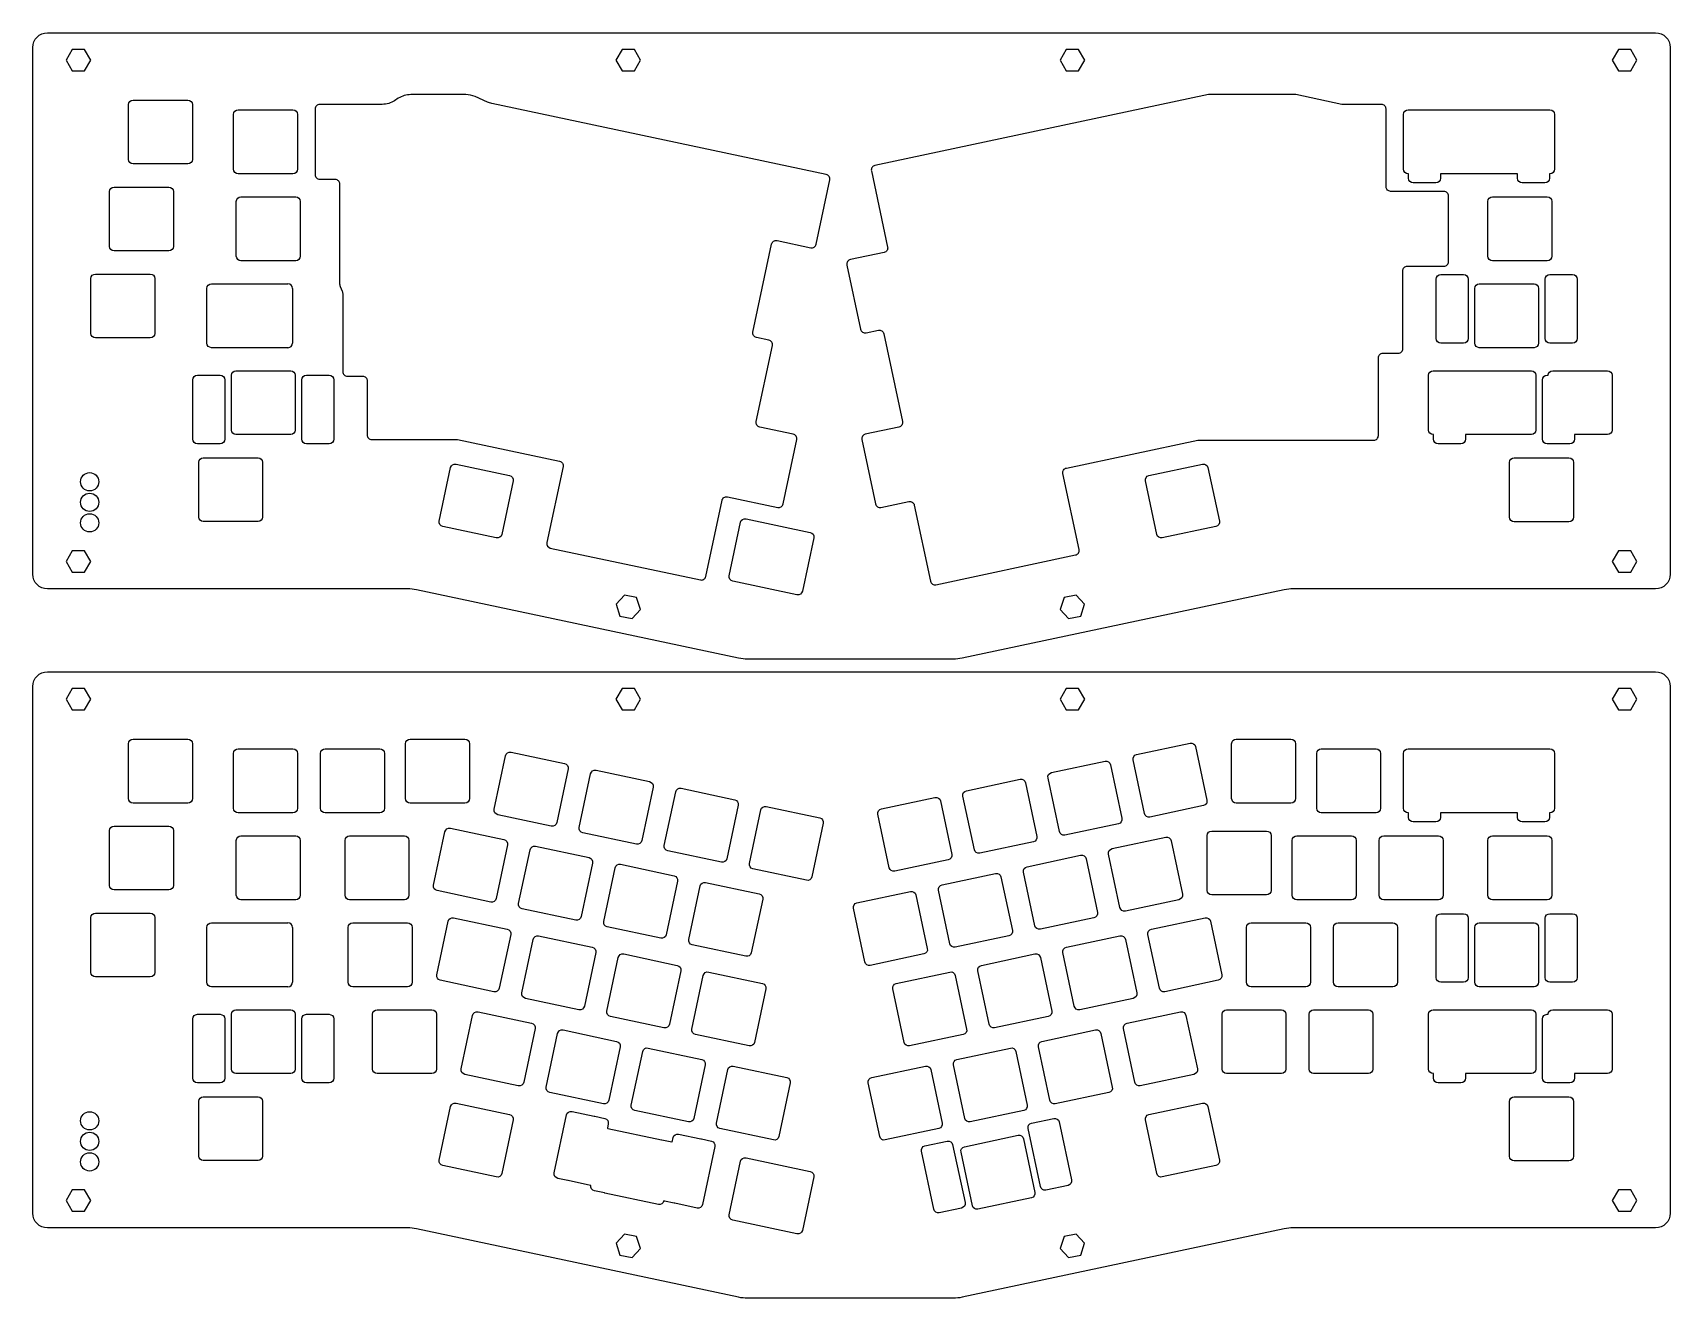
# Model space of a CAD drawing. Header units: millimetres. Extents: x -179 to 919, y -69 to 489.
# Drawn here: x 560.6 to 919.4, y -68.6 to 208.6 of the extents above; entities that cross this region are included whole.
import ezdxf

# ---------------------------------------------------------------- set-up
doc = ezdxf.new("R2010")
doc.units = ezdxf.units.MM
doc.layers.get('0').update_dxf_attribs({"linetype": 'CONTINUOUS'})

msp = doc.modelspace()

# ---------------------------------------------------------------- linework, layer by layer
for p, q in [((582.61, 193.87), (594.61, 193.87)), ((581.61, 180.87), (581.61, 192.87)), ((595.61, 192.87), (595.61, 180.87)), ((604.63, 178.73), (604.63, 190.73)), ((605.63, 191.73), (617.63, 191.73)), ((618.63, 190.73), (618.63, 178.73)), ((860.96, 178.73), (860.96, 190.73)), ((861.96, 191.73), (893.01, 191.73)), ((894.01, 190.73), (894.01, 178.73)), ((594.61, 179.87), (582.61, 179.87)), ((617.63, 177.73), (605.63, 177.73)), ((862.05, 177.73), (861.96, 177.73)), ((862.05, 176.73), (862.05, 177.73)), ((869.05, 177.73), (869.05, 176.73)), ((885.92, 177.73), (869.05, 177.73)), ((885.92, 176.73), (885.92, 177.73)), ((893.01, 177.73), (892.92, 177.73)), ((892.92, 177.73), (892.92, 176.73)), ((577.45, 161.82), (577.45, 173.82)), ((578.45, 174.82), (590.45, 174.82)), ((591.45, 173.82), (591.45, 161.82)), ((606.23, 172.68), (618.23, 172.68)), ((868.05, 175.73), (863.05, 175.73)), ((880.42, 172.68), (892.42, 172.68)), ((891.92, 175.73), (886.92, 175.73)), ((605.23, 159.68), (605.23, 171.68)), ((619.23, 171.68), (619.23, 159.68)), ((879.42, 159.68), (879.42, 171.68)), ((893.42, 171.68), (893.42, 159.68)), ((590.45, 160.82), (578.45, 160.82)), ((618.23, 158.68), (606.23, 158.68)), ((892.42, 158.68), (880.42, 158.68)), ((573.38, 142.77), (573.38, 154.77)), ((574.38, 155.77), (586.38, 155.77)), ((587.38, 154.77), (587.38, 142.77)), ((868.1, 141.63), (868.1, 154.63)), ((869.1, 155.63), (874.1, 155.63)), ((875.1, 154.63), (875.1, 141.63)), ((891.98, 141.63), (891.98, 154.63)), ((892.98, 155.63), (897.98, 155.63)), ((898.98, 154.63), (898.98, 141.63)), ((598.78, 140.63), (598.78, 152.63)), ((599.78, 153.63), (616.54, 153.63)), ((617.54, 152.63), (617.54, 140.63)), ((876.54, 140.63), (876.54, 152.63)), ((877.54, 153.63), (889.54, 153.63)), ((890.54, 152.63), (890.54, 140.63)), ((586.38, 141.77), (574.38, 141.77)), ((874.1, 140.63), (869.1, 140.63)), ((897.98, 140.63), (892.98, 140.63)), ((616.54, 139.63), (599.78, 139.63)), ((889.54, 139.63), (877.54, 139.63)), ((596.7, 133.58), (601.7, 133.58)), ((604.14, 121.58), (604.14, 133.58)), ((605.14, 134.58), (617.14, 134.58)), ((618.14, 133.58), (618.14, 121.58)), ((620.58, 133.58), (625.58, 133.58)), ((866.43, 121.58), (866.43, 133.58)), ((867.43, 134.58), (888.95, 134.58)), ((889.95, 133.58), (889.95, 121.58)), ((892.39, 133.58), (892.62, 133.58)), ((893.62, 134.58), (905.62, 134.58)), ((906.62, 133.58), (906.62, 121.58)), ((595.7, 119.58), (595.7, 132.58)), ((602.7, 132.58), (602.7, 119.58)), ((619.58, 119.58), (619.58, 132.58)), ((626.58, 132.58), (626.58, 119.58)), ((891.39, 119.58), (891.39, 132.58)), ((601.7, 118.58), (596.7, 118.58)), ((617.14, 120.58), (605.14, 120.58)), ((625.58, 118.58), (620.58, 118.58)), ((867.51, 120.58), (867.43, 120.58)), ((867.51, 119.58), (867.51, 120.58)), ((873.51, 118.58), (868.51, 118.58)), ((888.95, 120.58), (874.51, 120.58)), ((874.51, 120.58), (874.51, 119.58)), ((897.39, 118.58), (892.39, 118.58)), ((898.39, 120.58), (898.39, 119.58)), ((905.62, 120.58), (898.39, 120.58)), ((598, 115.53), (610, 115.53)), ((885.18, 115.49), (897.18, 115.49)), ((597, 102.53), (597, 114.53)), ((611, 114.53), (611, 102.53)), ((649.69, 101.62), (652.18, 113.36)), ((653.37, 114.13), (665.1, 111.63)), ((805.17, 111.63), (816.9, 114.13)), ((818.09, 113.36), (820.59, 101.62)), ((884.18, 102.49), (884.18, 114.49)), ((898.18, 114.49), (898.18, 102.49)), ((665.88, 110.45), (663.38, 98.71)), ((806.89, 98.71), (804.4, 110.45)), ((610, 101.53), (598, 101.53)), ((713.21, 89.66), (715.7, 101.39)), ((716.89, 102.16), (730.95, 99.17)), ((897.18, 101.49), (885.18, 101.49)), ((662.19, 97.94), (650.46, 100.44)), ((731.73, 97.99), (729.23, 86.25)), ((819.81, 100.44), (808.08, 97.94)), ((728.04, 85.48), (713.98, 88.47)), ((582.61, 53.87), (594.61, 53.87)), ((643.32, 53.87), (655.32, 53.87)), ((824.28, 53.87), (836.28, 53.87)), ((581.61, 40.87), (581.61, 52.87)), ((595.61, 52.87), (595.61, 40.87)), ((604.63, 38.73), (604.63, 50.73)), ((605.63, 51.73), (617.63, 51.73)), ((618.63, 50.73), (618.63, 38.73)), ((623.68, 38.73), (623.68, 50.73)), ((624.68, 51.73), (636.68, 51.73)), ((637.68, 50.73), (637.68, 38.73)), ((642.32, 40.87), (642.32, 52.87)), ((656.32, 52.87), (656.32, 40.87)), ((661.73, 38.5), (664.22, 50.24)), ((665.41, 51.01), (677.14, 48.51)), ((802.46, 50.49), (814.19, 52.99)), ((815.38, 52.22), (817.88, 40.48)), ((823.28, 40.87), (823.28, 52.87)), ((837.28, 52.87), (837.28, 40.87)), ((841.91, 38.73), (841.91, 50.73)), ((842.91, 51.73), (854.91, 51.73)), ((855.91, 50.73), (855.91, 38.73)), ((860.96, 38.73), (860.96, 50.73)), ((861.96, 51.73), (893.01, 51.73)), ((894.01, 50.73), (894.01, 38.73)), ((677.92, 47.33), (675.42, 35.59)), ((684.04, 47.05), (695.78, 44.55)), ((783.82, 46.53), (795.56, 49.03)), ((796.75, 48.26), (799.24, 36.52)), ((804.18, 37.57), (801.69, 49.31)), ((680.36, 34.54), (682.85, 46.28)), ((696.55, 43.37), (694.05, 31.63)), ((702.67, 43.09), (714.41, 40.59)), ((765.19, 42.57), (776.93, 45.07)), ((778.11, 44.3), (780.61, 32.56)), ((785.55, 33.61), (783.05, 45.35)), ((594.61, 39.87), (582.61, 39.87)), ((655.32, 39.87), (643.32, 39.87)), ((698.99, 30.58), (701.49, 42.32)), ((746.56, 38.61), (758.29, 41.11)), ((759.48, 40.34), (761.97, 28.6)), ((766.91, 29.65), (764.42, 41.39)), ((836.28, 39.87), (824.28, 39.87)), ((617.63, 37.73), (605.63, 37.73)), ((636.68, 37.73), (624.68, 37.73)), ((674.23, 34.82), (662.5, 37.32)), ((715.18, 39.41), (712.69, 27.67)), ((717.63, 26.62), (720.12, 38.36)), ((721.31, 39.13), (733.05, 36.63)), ((748.28, 25.69), (745.78, 37.43)), ((817.1, 39.3), (805.37, 36.8)), ((854.91, 37.73), (842.91, 37.73)), ((862.05, 37.73), (861.96, 37.73)), ((862.05, 36.73), (862.05, 37.73)), ((869.05, 37.73), (869.05, 36.73)), ((885.92, 37.73), (869.05, 37.73)), ((885.92, 36.73), (885.92, 37.73)), ((892.92, 37.73), (892.92, 36.73)), ((893.01, 37.73), (892.92, 37.73)), ((577.45, 21.82), (577.45, 33.82)), ((578.45, 34.82), (590.45, 34.82)), ((591.45, 33.82), (591.45, 21.82)), ((606.23, 32.68), (618.23, 32.68)), ((630.04, 32.68), (642.04, 32.68)), ((648.45, 21.85), (650.94, 33.59)), ((652.13, 34.36), (663.86, 31.86)), ((692.87, 30.86), (681.13, 33.35)), ((733.82, 35.45), (731.32, 23.71)), ((798.47, 35.33), (786.73, 32.84)), ((797.1, 29.88), (808.83, 32.38)), ((817.92, 20.74), (817.92, 32.74)), ((818.92, 33.74), (830.92, 33.74)), ((831.92, 32.74), (831.92, 20.74)), ((837.55, 32.68), (849.55, 32.68)), ((856.6, 32.68), (868.6, 32.68)), ((868.05, 35.73), (863.05, 35.73)), ((880.42, 32.68), (892.42, 32.68)), ((891.92, 35.73), (886.92, 35.73)), ((605.23, 19.68), (605.23, 31.68)), ((619.23, 31.68), (619.23, 19.68)), ((629.04, 19.68), (629.04, 31.68)), ((643.04, 31.68), (643.04, 19.68)), ((664.64, 30.68), (662.14, 18.94)), ((667.08, 17.89), (669.57, 29.63)), ((670.76, 30.4), (682.5, 27.9)), ((711.5, 26.9), (699.76, 29.39)), ((779.84, 31.37), (768.1, 28.88)), ((810.02, 31.61), (812.52, 19.87)), ((836.55, 19.68), (836.55, 31.68)), ((850.55, 31.68), (850.55, 19.68)), ((855.6, 19.68), (855.6, 31.68)), ((869.6, 31.68), (869.6, 19.68)), ((879.42, 19.68), (879.42, 31.68)), ((893.42, 31.68), (893.42, 19.68)), ((683.27, 26.72), (680.77, 14.98)), ((685.71, 13.93), (688.21, 25.67)), ((689.39, 26.44), (701.13, 23.94)), ((730.14, 22.94), (718.4, 25.43)), ((761.2, 27.41), (749.47, 24.92)), ((778.46, 25.92), (790.2, 28.42)), ((791.39, 27.65), (793.88, 15.91)), ((798.82, 16.96), (796.33, 28.7)), ((701.9, 22.76), (699.41, 11.02)), ((704.35, 9.97), (706.84, 21.71)), ((708.03, 22.48), (719.77, 19.98)), ((759.83, 21.96), (771.57, 24.46)), ((772.75, 23.69), (775.25, 11.95)), ((780.19, 13), (777.69, 24.74)), ((590.45, 20.82), (578.45, 20.82)), ((618.23, 18.68), (606.23, 18.68)), ((642.04, 18.68), (630.04, 18.68)), ((660.95, 18.17), (649.22, 20.67)), ((720.54, 18.8), (718.04, 7.06)), ((741.2, 18), (752.93, 20.5)), ((754.12, 19.73), (756.61, 7.99)), ((761.55, 9.04), (759.06, 20.78)), ((811.74, 18.69), (800.01, 16.19)), ((830.92, 19.74), (818.92, 19.74)), ((849.55, 18.68), (837.55, 18.68)), ((868.6, 18.68), (856.6, 18.68)), ((892.42, 18.68), (880.42, 18.68)), ((573.38, 2.77), (573.38, 14.77)), ((574.38, 15.77), (586.38, 15.77)), ((587.38, 14.77), (587.38, 2.77)), ((652.83, 14.73), (664.56, 12.23)), ((679.59, 14.21), (667.85, 16.7)), ((742.92, 5.08), (740.42, 16.82)), ((793.11, 14.72), (781.37, 12.23)), ((805.72, 12.23), (817.45, 14.73)), ((868.1, 1.63), (868.1, 14.63)), ((869.1, 15.63), (874.1, 15.63)), ((875.1, 14.63), (875.1, 1.63)), ((891.98, 1.63), (891.98, 14.63)), ((892.98, 15.63), (897.98, 15.63)), ((898.98, 14.63), (898.98, 1.63)), ((598.78, 0.63), (598.78, 12.63)), ((599.78, 13.63), (616.54, 13.63)), ((617.54, 12.63), (617.54, 0.63)), ((629.74, 0.63), (629.74, 12.63)), ((630.74, 13.63), (642.74, 13.63)), ((643.74, 12.63), (643.74, 0.63)), ((649.15, 2.22), (651.64, 13.96)), ((665.34, 11.05), (662.84, -0.69)), ((671.46, 10.77), (683.2, 8.27)), ((698.22, 10.25), (686.48, 12.74)), ((774.48, 10.76), (762.74, 8.27)), ((787.08, 8.27), (798.82, 10.77)), ((807.44, -0.69), (804.95, 11.05)), ((818.64, 13.96), (821.14, 2.22)), ((826.54, 0.63), (826.54, 12.63)), ((827.54, 13.63), (839.54, 13.63)), ((840.54, 12.63), (840.54, 0.63)), ((845.59, 0.63), (845.59, 12.63)), ((846.59, 13.63), (858.59, 13.63)), ((859.59, 12.63), (859.59, 0.63)), ((876.54, 0.63), (876.54, 12.63)), ((877.54, 13.63), (889.54, 13.63)), ((890.54, 12.63), (890.54, 0.63)), ((667.78, -1.74), (670.27, 10)), ((716.86, 6.29), (705.12, 8.78)), ((800.01, 10), (802.5, -1.74)), ((683.97, 7.09), (681.47, -4.65)), ((686.41, -5.7), (688.91, 6.04)), ((690.09, 6.81), (701.83, 4.31)), ((755.84, 6.8), (744.11, 4.31)), ((768.45, 4.31), (780.19, 6.81)), ((781.37, 6.04), (783.87, -5.7)), ((788.81, -4.65), (786.31, 7.09)), ((586.38, 1.77), (574.38, 1.77)), ((661.65, -1.46), (649.92, 1.04)), ((702.6, 3.13), (700.11, -8.61)), ((705.05, -9.66), (707.54, 2.08)), ((708.73, 2.85), (720.47, 0.35)), ((749.82, 0.35), (761.55, 2.85)), ((762.74, 2.08), (765.23, -9.66)), ((770.17, -8.61), (767.68, 3.13)), ((820.36, 1.04), (808.63, -1.46)), ((874.1, 0.63), (869.1, 0.63)), ((897.98, 0.63), (892.98, 0.63)), ((616.54, -0.37), (599.78, -0.37)), ((642.74, -0.37), (630.74, -0.37)), ((680.29, -5.42), (668.55, -2.93)), ((721.24, -0.83), (718.74, -12.57)), ((751.54, -12.57), (749.04, -0.83)), ((801.73, -2.93), (789.99, -5.42)), ((839.54, -0.37), (827.54, -0.37)), ((858.59, -0.37), (846.59, -0.37)), ((889.54, -0.37), (877.54, -0.37)), ((596.7, -6.42), (601.7, -6.42)), ((604.14, -18.42), (604.14, -6.42)), ((605.14, -5.42), (617.14, -5.42)), ((618.14, -6.42), (618.14, -18.42)), ((620.58, -6.42), (625.58, -6.42)), ((635.09, -18.42), (635.09, -6.42)), ((636.09, -5.42), (648.09, -5.42)), ((649.09, -6.42), (649.09, -18.42)), ((654.5, -18.39), (656.99, -6.65)), ((658.18, -5.88), (669.91, -8.38)), ((698.92, -9.38), (687.18, -6.89)), ((783.1, -6.89), (771.36, -9.38)), ((800.36, -8.38), (812.09, -5.88)), ((813.28, -6.65), (815.78, -18.39)), ((821.18, -18.42), (821.18, -6.42)), ((822.18, -5.42), (834.18, -5.42)), ((835.18, -6.42), (835.18, -18.42)), ((840.23, -18.42), (840.23, -6.42)), ((841.23, -5.42), (853.23, -5.42)), ((854.23, -6.42), (854.23, -18.42)), ((866.43, -18.42), (866.43, -6.42)), ((867.43, -5.42), (888.95, -5.42)), ((889.95, -6.42), (889.95, -18.42)), ((892.39, -6.42), (892.62, -6.42)), ((893.62, -5.42), (905.62, -5.42)), ((906.62, -6.42), (906.62, -18.42)), ((595.7, -20.42), (595.7, -7.42)), ((602.7, -7.42), (602.7, -20.42)), ((619.58, -20.42), (619.58, -7.42)), ((626.58, -7.42), (626.58, -20.42)), ((670.69, -9.56), (668.19, -21.3)), ((673.13, -22.35), (675.62, -10.61)), ((676.81, -9.84), (688.55, -12.34)), ((781.72, -12.34), (793.46, -9.84)), ((794.65, -10.61), (797.14, -22.35)), ((802.08, -21.3), (799.59, -9.56)), ((891.39, -20.42), (891.39, -7.42)), ((689.32, -13.52), (686.82, -25.26)), ((695.44, -13.8), (707.18, -16.3)), ((717.56, -13.34), (705.82, -10.85)), ((764.46, -10.85), (752.73, -13.34)), ((763.09, -16.3), (774.83, -13.8)), ((783.45, -25.26), (780.95, -13.52)), ((691.76, -26.31), (694.26, -14.57)), ((707.95, -17.48), (705.46, -29.22)), ((714.08, -17.76), (725.82, -20.26)), ((744.46, -20.26), (756.19, -17.76)), ((764.81, -29.22), (762.32, -17.48)), ((776.01, -14.57), (778.51, -26.31)), ((601.7, -21.42), (596.7, -21.42)), ((617.14, -19.42), (605.14, -19.42)), ((625.58, -21.42), (620.58, -21.42)), ((648.09, -19.42), (636.09, -19.42)), ((667, -22.07), (655.27, -19.57)), ((710.4, -30.27), (712.89, -18.53)), ((726.59, -21.44), (724.09, -33.18)), ((746.18, -33.18), (743.68, -21.44)), ((757.38, -18.53), (759.87, -30.27)), ((815, -19.57), (803.27, -22.07)), ((834.18, -19.42), (822.18, -19.42)), ((853.23, -19.42), (841.23, -19.42)), ((867.51, -19.42), (867.43, -19.42)), ((867.51, -20.42), (867.51, -19.42)), ((873.51, -21.42), (868.51, -21.42)), ((888.95, -19.42), (874.51, -19.42)), ((874.51, -19.42), (874.51, -20.42)), ((897.39, -21.42), (892.39, -21.42)), ((898.39, -19.42), (898.39, -20.42)), ((905.62, -19.42), (898.39, -19.42)), ((598, -24.47), (610, -24.47)), ((685.64, -26.03), (673.9, -23.54)), ((796.37, -23.54), (784.63, -26.03)), ((885.18, -24.51), (897.18, -24.51)), ((597, -37.47), (597, -25.47)), ((611, -25.47), (611, -37.47)), ((649.69, -38.38), (652.18, -26.64)), ((653.37, -25.87), (665.1, -28.37)), ((674.88, -41.17), (677.59, -28.46)), ((678.77, -27.69), (683.66, -28.73)), ((704.27, -29.99), (692.53, -27.5)), ((777.74, -27.5), (766, -29.99)), ((805.17, -28.37), (816.9, -25.87)), ((818.09, -26.64), (820.59, -38.38)), ((884.18, -37.51), (884.18, -25.51)), ((898.18, -25.51), (898.18, -37.51)), ((665.88, -29.55), (663.38, -41.29)), ((683.78, -28.76), (685.95, -29.22)), ((686.72, -30.41), (686.51, -31.38)), ((686.61, -31.4), (698.34, -33.89)), ((722.91, -33.95), (711.17, -31.46)), ((759.1, -31.46), (747.37, -33.95)), ((781.37, -44.16), (778.67, -31.45)), ((779.44, -30.26), (784.33, -29.22)), ((785.52, -29.99), (788.22, -42.71)), ((806.89, -41.29), (804.4, -29.55)), ((698.44, -33.92), (700.63, -34.39)), ((700.73, -34.41), (700.94, -33.42)), ((702.13, -32.65), (707.02, -33.69)), ((707.13, -33.72), (709.3, -34.18)), ((710.07, -35.37), (707.37, -48.09)), ((756.09, -35.22), (760.98, -34.18)), ((762.16, -34.95), (764.87, -47.67)), ((764.76, -35.43), (776.49, -32.93)), ((777.68, -33.7), (780.18, -45.44)), ((610, -38.47), (598, -38.47)), ((713.21, -50.34), (715.7, -38.61)), ((716.89, -37.84), (730.95, -40.83)), ((758.02, -49.13), (755.32, -36.41)), ((766.48, -48.35), (763.99, -36.61)), ((897.18, -38.51), (885.18, -38.51)), ((662.19, -42.06), (650.46, -39.56)), ((677.83, -42.82), (675.65, -42.36)), ((682.83, -43.89), (677.94, -42.85)), ((731.73, -42.01), (729.23, -53.75)), ((819.81, -39.56), (808.08, -42.06)), ((685.89, -45.56), (683.69, -45.09)), ((697.72, -48.08), (685.99, -45.58)), ((779.4, -46.62), (767.67, -49.12)), ((787.45, -43.89), (782.56, -44.93)), ((698.91, -47.3), (698.91, -47.31)), ((701.18, -47.78), (699.01, -47.32)), ((706.19, -48.86), (701.29, -47.82)), ((764.1, -48.86), (759.21, -49.9)), ((728.04, -54.52), (713.98, -51.53))]:
    msp.add_line(p, q)
for points in [[(563.83, 208.62), (916.17, 208.62, -0.414214), (919.37, 205.42), (919.37, 89.98, -0.414214), (916.17, 86.78), (836.78, 86.78, 0.052408), (834.78, 86.57), (764.26, 71.59, -0.052408), (762.26, 71.38), (717.24, 71.38, -0.052408), (715.24, 71.59), (644.72, 86.57, 0.052408), (642.72, 86.78), (563.83, 86.78, -0.414214), (560.63, 89.98), (560.63, 205.42, -0.414214)], [(719.18, 141.85, -0.414214), (718.41, 143.04), (722.51, 162.31, -0.414214), (723.7, 163.08), (731.06, 161.51, 0.414214), (732.25, 162.28), (735.24, 176.37, 0.414214), (734.47, 177.56), (661.23, 193.12, -0.052296), (660.24, 193.45), (657.55, 194.64, 0.104992), (655.51, 195.07), (643.45, 195.07, 0.144964), (640.72, 194.27), (639.91, 193.74, -0.144964), (637.19, 192.93), (623.48, 192.93, 0.414214), (622.48, 191.93), (622.48, 177.53, 0.414214), (623.48, 176.53), (626.84, 176.53, -0.414214), (627.84, 175.53), (627.84, 153.79, 0.096289), (627.99, 153.04), (628.39, 152.03, -0.096289), (628.54, 151.28), (628.54, 134.38, 0.414214), (629.54, 133.38), (632.89, 133.38, -0.414214), (633.89, 132.38), (633.89, 120.52, 0.414214), (634.89, 119.52), (653.71, 119.52), (676.03, 114.78, -0.414214), (676.8, 113.59), (673.25, 96.92, 0.414173), (674.02, 95.74), (706.9, 88.74, 0.414254), (708.09, 89.51), (711.63, 106.19, -0.414214), (712.82, 106.96), (723.83, 104.62, 0.414214), (725.01, 105.39), (728.01, 119.48, 0.414214), (727.24, 120.67), (719.89, 122.23, -0.414214), (719.12, 123.42), (722.66, 140.09, 0.414214), (721.89, 141.28)], [(744.36, 178.35), (747.91, 161.68, -0.414214), (747.14, 160.49), (739.77, 158.93, 0.414214), (739, 157.74), (742, 143.65, 0.414214), (743.18, 142.88), (745.88, 143.46, -0.414214), (747.07, 142.69), (751.17, 123.42, -0.414214), (750.4, 122.23), (743.03, 120.67, 0.414214), (742.26, 119.48), (745.26, 105.39, 0.414214), (746.44, 104.62), (752.57, 105.93, -0.414214), (753.76, 105.16), (757.3, 88.47, 0.414214), (758.49, 87.7), (789.08, 94.21, 0.414214), (789.85, 95.39), (786.31, 112.08, -0.414214), (787.08, 113.26), (815.88, 119.38), (854.43, 119.38, 0.414214), (855.43, 120.38), (855.43, 137.43, -0.414214), (856.43, 138.43), (859.79, 138.43, 0.414214), (860.79, 139.43), (860.79, 156.48, -0.414214), (861.79, 157.48), (869.8, 157.48, 0.414214), (870.8, 158.48), (870.8, 172.88, 0.414214), (869.8, 173.88), (858.11, 173.88, -0.414214), (857.11, 174.88), (857.11, 191.93, 0.414214), (856.11, 192.93), (847.39, 192.93), (837.36, 195.07), (818.23, 195.07), (745.13, 179.54, 0.414214)], [(563.83, 68.62), (916.17, 68.62, -0.414214), (919.37, 65.42), (919.37, -50.02, -0.414214), (916.17, -53.22), (836.78, -53.22, 0.052408), (834.78, -53.43), (764.26, -68.41, -0.052408), (762.26, -68.62), (717.24, -68.62, -0.052408), (715.24, -68.41), (644.72, -53.43, 0.052408), (642.72, -53.22), (563.83, -53.22, -0.414214), (560.63, -50.02), (560.63, 65.42, -0.414214)]]:
    msp.add_lwpolyline(points, format="xyb", close=True)
for points in [[(569.27, 204.97), (567.92, 202.62), (569.27, 200.27), (571.99, 200.27), (573.34, 202.62), (571.99, 204.97)], [(688.39, 202.62), (689.74, 200.27), (692.46, 200.27), (693.81, 202.62), (692.46, 204.97), (689.74, 204.97)], [(787.05, 204.97), (785.69, 202.62), (787.05, 200.27), (789.76, 200.27), (791.12, 202.62), (789.76, 204.97)], [(910.73, 200.27), (912.08, 202.62), (910.73, 204.97), (908.01, 204.97), (906.66, 202.62), (908.01, 200.27)], [(571.99, 95.13), (569.27, 95.13), (567.92, 92.78), (569.27, 90.43), (571.99, 90.43), (573.34, 92.78)], [(906.66, 92.78), (908.01, 90.43), (910.73, 90.43), (912.08, 92.78), (910.73, 95.13), (908.01, 95.13)], [(688.44, 83.41), (689.28, 80.83), (691.94, 80.27), (693.75, 82.29), (692.91, 84.87), (690.26, 85.43)], [(791.06, 83.41), (789.24, 85.43), (786.59, 84.87), (785.75, 82.29), (787.56, 80.27), (790.22, 80.83)], [(567.92, 62.62), (569.27, 60.27), (571.99, 60.27), (573.34, 62.62), (571.99, 64.97), (569.27, 64.97)], [(693.81, 62.62), (692.46, 64.97), (689.74, 64.97), (688.39, 62.62), (689.74, 60.27), (692.46, 60.27)], [(789.76, 64.97), (787.05, 64.97), (785.69, 62.62), (787.05, 60.27), (789.76, 60.27), (791.12, 62.62)], [(906.66, 62.62), (908.01, 60.27), (910.73, 60.27), (912.08, 62.62), (910.73, 64.97), (908.01, 64.97)], [(569.27, -44.87), (567.92, -47.22), (569.27, -49.57), (571.99, -49.57), (573.34, -47.22), (571.99, -44.87)], [(910.73, -49.57), (912.08, -47.22), (910.73, -44.87), (908.01, -44.87), (906.66, -47.22), (908.01, -49.57)], [(692.91, -55.13), (690.26, -54.57), (688.44, -56.59), (689.28, -59.17), (691.94, -59.73), (693.75, -57.71)], [(790.22, -59.17), (791.06, -56.59), (789.24, -54.57), (786.59, -55.13), (785.75, -57.71), (787.56, -59.73)]]:
    msp.add_lwpolyline(points, close=True)
for centre in [(573.1, 110.25), (573.1, 105.75), (573.1, 101.25), (573.1, -29.75), (573.1, -34.25), (573.1, -38.75)]:
    msp.add_circle(centre, 2)
for centre, start, end in [((616.54, 152.63), 0, 90), ((616.54, 140.63), -90, 0), ((616.54, 12.63), 0, 90), ((616.54, 0.63), -90, 0)]:
    msp.add_arc(centre, 1, start, end)
for points in [[(581.61, 192.87), (581.61, 193.43), (582.06, 193.87), (582.61, 193.87)], [(594.61, 193.87), (595.16, 193.87), (595.61, 193.43), (595.61, 192.87)], [(604.63, 190.73), (604.63, 191.29), (605.08, 191.73), (605.63, 191.73)], [(617.63, 191.73), (618.18, 191.73), (618.63, 191.29), (618.63, 190.73)], [(860.96, 190.73), (860.96, 191.29), (861.41, 191.73), (861.96, 191.73)], [(893.01, 191.73), (893.56, 191.73), (894.01, 191.29), (894.01, 190.73)], [(582.61, 179.87), (582.06, 179.87), (581.61, 180.32), (581.61, 180.87)], [(595.61, 180.87), (595.61, 180.32), (595.16, 179.87), (594.61, 179.87)], [(605.63, 177.73), (605.08, 177.73), (604.63, 178.18), (604.63, 178.73)], [(618.63, 178.73), (618.63, 178.18), (618.18, 177.73), (617.63, 177.73)], [(861.96, 177.73), (861.41, 177.73), (860.96, 178.18), (860.96, 178.73)], [(863.05, 175.73), (862.5, 175.73), (862.05, 176.18), (862.05, 176.73)], [(869.05, 176.73), (869.05, 176.18), (868.6, 175.73), (868.05, 175.73)], [(886.92, 175.73), (886.37, 175.73), (885.92, 176.18), (885.92, 176.73)], [(892.92, 176.73), (892.92, 176.18), (892.48, 175.73), (891.92, 175.73)], [(894.01, 178.73), (894.01, 178.18), (893.56, 177.73), (893.01, 177.73)], [(577.45, 173.82), (577.45, 174.38), (577.9, 174.82), (578.45, 174.82)], [(590.45, 174.82), (591, 174.82), (591.45, 174.38), (591.45, 173.82)], [(605.23, 171.68), (605.23, 172.24), (605.68, 172.68), (606.23, 172.68)], [(618.23, 172.68), (618.78, 172.68), (619.23, 172.24), (619.23, 171.68)], [(879.42, 171.68), (879.42, 172.24), (879.87, 172.68), (880.42, 172.68)], [(892.42, 172.68), (892.97, 172.68), (893.42, 172.24), (893.42, 171.68)], [(578.45, 160.82), (577.9, 160.82), (577.45, 161.27), (577.45, 161.82)], [(591.45, 161.82), (591.45, 161.27), (591, 160.82), (590.45, 160.82)], [(606.23, 158.68), (605.68, 158.68), (605.23, 159.13), (605.23, 159.68)], [(619.23, 159.68), (619.23, 159.13), (618.78, 158.68), (618.23, 158.68)], [(880.42, 158.68), (879.87, 158.68), (879.42, 159.13), (879.42, 159.68)], [(893.42, 159.68), (893.42, 159.13), (892.97, 158.68), (892.42, 158.68)], [(573.38, 154.77), (573.38, 155.33), (573.83, 155.77), (574.38, 155.77)], [(586.38, 155.77), (586.93, 155.77), (587.38, 155.33), (587.38, 154.77)], [(868.1, 154.63), (868.1, 155.19), (868.55, 155.63), (869.1, 155.63)], [(874.1, 155.63), (874.65, 155.63), (875.1, 155.19), (875.1, 154.63)], [(891.98, 154.63), (891.98, 155.19), (892.43, 155.63), (892.98, 155.63)], [(897.98, 155.63), (898.53, 155.63), (898.98, 155.19), (898.98, 154.63)], [(598.78, 152.63), (598.78, 153.19), (599.23, 153.63), (599.78, 153.63)], [(876.54, 152.63), (876.54, 153.19), (876.99, 153.63), (877.54, 153.63)], [(889.54, 153.63), (890.09, 153.63), (890.54, 153.19), (890.54, 152.63)], [(574.38, 141.77), (573.83, 141.77), (573.38, 142.22), (573.38, 142.77)], [(587.38, 142.77), (587.38, 142.22), (586.93, 141.77), (586.38, 141.77)], [(599.78, 139.63), (599.23, 139.63), (598.78, 140.08), (598.78, 140.63)], [(869.1, 140.63), (868.55, 140.63), (868.1, 141.08), (868.1, 141.63)], [(875.1, 141.63), (875.1, 141.08), (874.65, 140.63), (874.1, 140.63)], [(877.54, 139.63), (876.99, 139.63), (876.54, 140.08), (876.54, 140.63)], [(890.54, 140.63), (890.54, 140.08), (890.09, 139.63), (889.54, 139.63)], [(892.98, 140.63), (892.43, 140.63), (891.98, 141.08), (891.98, 141.63)], [(898.98, 141.63), (898.98, 141.08), (898.53, 140.63), (897.98, 140.63)], [(595.7, 132.58), (595.7, 133.14), (596.15, 133.58), (596.7, 133.58)], [(601.7, 133.58), (602.25, 133.58), (602.7, 133.14), (602.7, 132.58)], [(604.14, 133.58), (604.14, 134.14), (604.59, 134.58), (605.14, 134.58)], [(617.14, 134.58), (617.69, 134.58), (618.14, 134.14), (618.14, 133.58)], [(619.58, 132.58), (619.58, 133.14), (620.03, 133.58), (620.58, 133.58)], [(625.58, 133.58), (626.13, 133.58), (626.58, 133.14), (626.58, 132.58)], [(866.43, 133.58), (866.43, 134.14), (866.87, 134.58), (867.43, 134.58)], [(888.95, 134.58), (889.5, 134.58), (889.95, 134.14), (889.95, 133.58)], [(891.39, 132.58), (891.39, 133.14), (891.84, 133.58), (892.39, 133.58)], [(892.62, 133.58), (892.62, 134.14), (893.07, 134.58), (893.62, 134.58)], [(905.62, 134.58), (906.17, 134.58), (906.62, 134.14), (906.62, 133.58)], [(596.7, 118.58), (596.15, 118.58), (595.7, 119.03), (595.7, 119.58)], [(602.7, 119.58), (602.7, 119.03), (602.25, 118.58), (601.7, 118.58)], [(605.14, 120.58), (604.59, 120.58), (604.14, 121.03), (604.14, 121.58)], [(618.14, 121.58), (618.14, 121.03), (617.69, 120.58), (617.14, 120.58)], [(620.58, 118.58), (620.03, 118.58), (619.58, 119.03), (619.58, 119.58)], [(626.58, 119.58), (626.58, 119.03), (626.13, 118.58), (625.58, 118.58)], [(867.43, 120.58), (866.87, 120.58), (866.43, 121.03), (866.43, 121.58)], [(868.51, 118.58), (867.96, 118.58), (867.51, 119.03), (867.51, 119.58)], [(874.51, 119.58), (874.51, 119.03), (874.06, 118.58), (873.51, 118.58)], [(889.95, 121.58), (889.95, 121.03), (889.5, 120.58), (888.95, 120.58)], [(892.39, 118.58), (891.84, 118.58), (891.39, 119.03), (891.39, 119.58)], [(898.39, 119.58), (898.39, 119.03), (897.94, 118.58), (897.39, 118.58)], [(906.62, 121.58), (906.62, 121.03), (906.17, 120.58), (905.62, 120.58)], [(597, 114.53), (597, 115.09), (597.45, 115.53), (598, 115.53)], [(610, 115.53), (610.55, 115.53), (611, 115.09), (611, 114.53)], [(884.18, 114.49), (884.18, 115.04), (884.62, 115.49), (885.18, 115.49)], [(897.18, 115.49), (897.73, 115.49), (898.18, 115.04), (898.18, 114.49)], [(652.18, 113.36), (652.3, 113.9), (652.83, 114.24), (653.37, 114.13)], [(665.1, 111.63), (665.65, 111.52), (665.99, 110.99), (665.88, 110.45)], [(804.4, 110.45), (804.28, 110.99), (804.63, 111.52), (805.17, 111.63)], [(816.9, 114.13), (817.44, 114.24), (817.98, 113.9), (818.09, 113.36)], [(598, 101.53), (597.45, 101.53), (597, 101.98), (597, 102.53)], [(611, 102.53), (611, 101.98), (610.55, 101.53), (610, 101.53)], [(650.46, 100.44), (649.92, 100.55), (649.57, 101.08), (649.69, 101.62)], [(715.7, 101.39), (715.82, 101.93), (716.35, 102.28), (716.89, 102.16)], [(820.59, 101.62), (820.7, 101.08), (820.36, 100.55), (819.81, 100.44)], [(885.18, 101.49), (884.62, 101.49), (884.18, 101.93), (884.18, 102.49)], [(898.18, 102.49), (898.18, 101.93), (897.73, 101.49), (897.18, 101.49)], [(663.38, 98.71), (663.27, 98.17), (662.73, 97.83), (662.19, 97.94)], [(730.95, 99.17), (731.5, 99.06), (731.84, 98.53), (731.73, 97.99)], [(808.08, 97.94), (807.54, 97.83), (807.01, 98.17), (806.89, 98.71)], [(713.98, 88.47), (713.44, 88.58), (713.09, 89.12), (713.21, 89.66)], [(729.23, 86.25), (729.12, 85.71), (728.58, 85.37), (728.04, 85.48)], [(581.61, 52.87), (581.61, 53.43), (582.06, 53.87), (582.61, 53.87)], [(594.61, 53.87), (595.16, 53.87), (595.61, 53.43), (595.61, 52.87)], [(642.32, 52.87), (642.32, 53.43), (642.77, 53.87), (643.32, 53.87)], [(655.32, 53.87), (655.87, 53.87), (656.32, 53.43), (656.32, 52.87)], [(823.28, 52.87), (823.28, 53.43), (823.73, 53.87), (824.28, 53.87)], [(836.28, 53.87), (836.83, 53.87), (837.28, 53.43), (837.28, 52.87)], [(604.63, 50.73), (604.63, 51.29), (605.08, 51.73), (605.63, 51.73)], [(617.63, 51.73), (618.18, 51.73), (618.63, 51.29), (618.63, 50.73)], [(623.68, 50.73), (623.68, 51.29), (624.13, 51.73), (624.68, 51.73)], [(636.68, 51.73), (637.23, 51.73), (637.68, 51.29), (637.68, 50.73)], [(664.22, 50.24), (664.34, 50.78), (664.87, 51.12), (665.41, 51.01)], [(801.69, 49.31), (801.57, 49.85), (801.92, 50.38), (802.46, 50.49)], [(814.19, 52.99), (814.73, 53.1), (815.27, 52.76), (815.38, 52.22)], [(841.91, 50.73), (841.91, 51.29), (842.36, 51.73), (842.91, 51.73)], [(854.91, 51.73), (855.46, 51.73), (855.91, 51.29), (855.91, 50.73)], [(860.96, 50.73), (860.96, 51.29), (861.41, 51.73), (861.96, 51.73)], [(893.01, 51.73), (893.56, 51.73), (894.01, 51.29), (894.01, 50.73)], [(677.14, 48.51), (677.69, 48.4), (678.03, 47.87), (677.92, 47.33)], [(682.85, 46.28), (682.97, 46.82), (683.5, 47.16), (684.04, 47.05)], [(795.56, 49.03), (796.1, 49.14), (796.63, 48.8), (796.75, 48.26)], [(695.78, 44.55), (696.32, 44.44), (696.66, 43.91), (696.55, 43.37)], [(701.49, 42.32), (701.6, 42.86), (702.13, 43.2), (702.67, 43.09)], [(776.93, 45.07), (777.47, 45.18), (778, 44.84), (778.11, 44.3)], [(783.05, 45.35), (782.94, 45.89), (783.28, 46.42), (783.82, 46.53)], [(582.61, 39.87), (582.06, 39.87), (581.61, 40.32), (581.61, 40.87)], [(595.61, 40.87), (595.61, 40.32), (595.16, 39.87), (594.61, 39.87)], [(643.32, 39.87), (642.77, 39.87), (642.32, 40.32), (642.32, 40.87)], [(656.32, 40.87), (656.32, 40.32), (655.87, 39.87), (655.32, 39.87)], [(714.41, 40.59), (714.95, 40.48), (715.3, 39.95), (715.18, 39.41)], [(758.29, 41.11), (758.83, 41.22), (759.36, 40.88), (759.48, 40.34)], [(764.42, 41.39), (764.3, 41.93), (764.65, 42.46), (765.19, 42.57)], [(817.88, 40.48), (817.99, 39.94), (817.65, 39.41), (817.1, 39.3)], [(824.28, 39.87), (823.73, 39.87), (823.28, 40.32), (823.28, 40.87)], [(837.28, 40.87), (837.28, 40.32), (836.83, 39.87), (836.28, 39.87)], [(605.63, 37.73), (605.08, 37.73), (604.63, 38.18), (604.63, 38.73)], [(618.63, 38.73), (618.63, 38.18), (618.18, 37.73), (617.63, 37.73)], [(624.68, 37.73), (624.13, 37.73), (623.68, 38.18), (623.68, 38.73)], [(637.68, 38.73), (637.68, 38.18), (637.23, 37.73), (636.68, 37.73)], [(662.5, 37.32), (661.96, 37.43), (661.61, 37.96), (661.73, 38.5)], [(720.12, 38.36), (720.24, 38.9), (720.77, 39.24), (721.31, 39.13)], [(733.05, 36.63), (733.59, 36.52), (733.93, 35.99), (733.82, 35.45)], [(745.78, 37.43), (745.67, 37.97), (746.02, 38.5), (746.56, 38.61)], [(799.24, 36.52), (799.36, 35.98), (799.01, 35.45), (798.47, 35.33)], [(805.37, 36.8), (804.83, 36.69), (804.3, 37.03), (804.18, 37.57)], [(842.91, 37.73), (842.36, 37.73), (841.91, 38.18), (841.91, 38.73)], [(855.91, 38.73), (855.91, 38.18), (855.46, 37.73), (854.91, 37.73)], [(861.96, 37.73), (861.41, 37.73), (860.96, 38.18), (860.96, 38.73)], [(863.05, 35.73), (862.5, 35.73), (862.05, 36.18), (862.05, 36.73)], [(869.05, 36.73), (869.05, 36.18), (868.6, 35.73), (868.05, 35.73)], [(886.92, 35.73), (886.37, 35.73), (885.92, 36.18), (885.92, 36.73)], [(892.92, 36.73), (892.92, 36.18), (892.48, 35.73), (891.92, 35.73)], [(894.01, 38.73), (894.01, 38.18), (893.56, 37.73), (893.01, 37.73)], [(577.45, 33.82), (577.45, 34.38), (577.9, 34.82), (578.45, 34.82)], [(590.45, 34.82), (591, 34.82), (591.45, 34.38), (591.45, 33.82)], [(605.23, 31.68), (605.23, 32.24), (605.68, 32.68), (606.23, 32.68)], [(618.23, 32.68), (618.78, 32.68), (619.23, 32.24), (619.23, 31.68)], [(629.04, 31.68), (629.04, 32.24), (629.49, 32.68), (630.04, 32.68)], [(642.04, 32.68), (642.59, 32.68), (643.04, 32.24), (643.04, 31.68)], [(650.94, 33.59), (651.06, 34.13), (651.59, 34.47), (652.13, 34.36)], [(675.42, 35.59), (675.31, 35.05), (674.77, 34.71), (674.23, 34.82)], [(681.13, 33.35), (680.59, 33.47), (680.25, 34), (680.36, 34.54)], [(780.61, 32.56), (780.72, 32.02), (780.38, 31.49), (779.84, 31.37)], [(786.73, 32.84), (786.19, 32.72), (785.66, 33.07), (785.55, 33.61)], [(808.83, 32.38), (809.37, 32.49), (809.91, 32.15), (810.02, 31.61)], [(817.92, 32.74), (817.92, 33.3), (818.37, 33.74), (818.92, 33.74)], [(830.92, 33.74), (831.47, 33.74), (831.92, 33.3), (831.92, 32.74)], [(836.55, 31.68), (836.55, 32.24), (837, 32.68), (837.55, 32.68)], [(849.55, 32.68), (850.1, 32.68), (850.55, 32.24), (850.55, 31.68)], [(855.6, 31.68), (855.6, 32.24), (856.05, 32.68), (856.6, 32.68)], [(868.6, 32.68), (869.15, 32.68), (869.6, 32.24), (869.6, 31.68)], [(879.42, 31.68), (879.42, 32.24), (879.87, 32.68), (880.42, 32.68)], [(892.42, 32.68), (892.97, 32.68), (893.42, 32.24), (893.42, 31.68)], [(663.86, 31.86), (664.41, 31.75), (664.75, 31.22), (664.64, 30.68)], [(669.57, 29.63), (669.69, 30.17), (670.22, 30.51), (670.76, 30.4)], [(694.05, 31.63), (693.94, 31.09), (693.41, 30.74), (692.87, 30.86)], [(699.76, 29.39), (699.22, 29.51), (698.88, 30.04), (698.99, 30.58)], [(768.1, 28.88), (767.56, 28.76), (767.03, 29.11), (766.91, 29.65)], [(796.33, 28.7), (796.21, 29.24), (796.56, 29.77), (797.1, 29.88)], [(682.5, 27.9), (683.04, 27.79), (683.38, 27.26), (683.27, 26.72)], [(688.21, 25.67), (688.32, 26.21), (688.85, 26.55), (689.39, 26.44)], [(712.69, 27.67), (712.57, 27.13), (712.04, 26.78), (711.5, 26.9)], [(718.4, 25.43), (717.86, 25.55), (717.51, 26.08), (717.63, 26.62)], [(749.47, 24.92), (748.93, 24.8), (748.39, 25.15), (748.28, 25.69)], [(761.97, 28.6), (762.09, 28.06), (761.74, 27.53), (761.2, 27.41)], [(777.69, 24.74), (777.58, 25.28), (777.92, 25.81), (778.46, 25.92)], [(790.2, 28.42), (790.74, 28.53), (791.27, 28.19), (791.39, 27.65)], [(578.45, 20.82), (577.9, 20.82), (577.45, 21.27), (577.45, 21.82)], [(591.45, 21.82), (591.45, 21.27), (591, 20.82), (590.45, 20.82)], [(649.22, 20.67), (648.68, 20.78), (648.33, 21.31), (648.45, 21.85)], [(701.13, 23.94), (701.67, 23.83), (702.02, 23.3), (701.9, 22.76)], [(706.84, 21.71), (706.96, 22.25), (707.49, 22.59), (708.03, 22.48)], [(731.32, 23.71), (731.21, 23.17), (730.68, 22.82), (730.14, 22.94)], [(759.06, 20.78), (758.94, 21.32), (759.29, 21.85), (759.83, 21.96)], [(771.57, 24.46), (772.11, 24.57), (772.64, 24.23), (772.75, 23.69)], [(606.23, 18.68), (605.68, 18.68), (605.23, 19.13), (605.23, 19.68)], [(619.23, 19.68), (619.23, 19.13), (618.78, 18.68), (618.23, 18.68)], [(630.04, 18.68), (629.49, 18.68), (629.04, 19.13), (629.04, 19.68)], [(643.04, 19.68), (643.04, 19.13), (642.59, 18.68), (642.04, 18.68)], [(662.14, 18.94), (662.03, 18.4), (661.49, 18.06), (660.95, 18.17)], [(719.77, 19.98), (720.31, 19.87), (720.65, 19.34), (720.54, 18.8)], [(740.42, 16.82), (740.31, 17.36), (740.66, 17.89), (741.2, 18)], [(752.93, 20.5), (753.47, 20.61), (754, 20.27), (754.12, 19.73)], [(812.52, 19.87), (812.63, 19.33), (812.29, 18.8), (811.74, 18.69)], [(818.92, 19.74), (818.37, 19.74), (817.92, 20.19), (817.92, 20.74)], [(831.92, 20.74), (831.92, 20.19), (831.47, 19.74), (830.92, 19.74)], [(837.55, 18.68), (837, 18.68), (836.55, 19.13), (836.55, 19.68)], [(850.55, 19.68), (850.55, 19.13), (850.1, 18.68), (849.55, 18.68)], [(856.6, 18.68), (856.05, 18.68), (855.6, 19.13), (855.6, 19.68)], [(869.6, 19.68), (869.6, 19.13), (869.15, 18.68), (868.6, 18.68)], [(880.42, 18.68), (879.87, 18.68), (879.42, 19.13), (879.42, 19.68)], [(893.42, 19.68), (893.42, 19.13), (892.97, 18.68), (892.42, 18.68)], [(573.38, 14.77), (573.38, 15.33), (573.83, 15.77), (574.38, 15.77)], [(586.38, 15.77), (586.93, 15.77), (587.38, 15.33), (587.38, 14.77)], [(651.64, 13.96), (651.76, 14.5), (652.29, 14.84), (652.83, 14.73)], [(667.85, 16.7), (667.31, 16.82), (666.97, 17.35), (667.08, 17.89)], [(680.77, 14.98), (680.66, 14.44), (680.13, 14.09), (679.59, 14.21)], [(793.88, 15.91), (794, 15.37), (793.65, 14.84), (793.11, 14.72)], [(800.01, 16.19), (799.47, 16.08), (798.94, 16.42), (798.82, 16.96)], [(817.45, 14.73), (817.99, 14.84), (818.53, 14.5), (818.64, 13.96)], [(868.1, 14.63), (868.1, 15.19), (868.55, 15.63), (869.1, 15.63)], [(874.1, 15.63), (874.65, 15.63), (875.1, 15.19), (875.1, 14.63)], [(891.98, 14.63), (891.98, 15.19), (892.43, 15.63), (892.98, 15.63)], [(897.98, 15.63), (898.53, 15.63), (898.98, 15.19), (898.98, 14.63)], [(598.78, 12.63), (598.78, 13.19), (599.23, 13.63), (599.78, 13.63)], [(629.74, 12.63), (629.74, 13.19), (630.19, 13.63), (630.74, 13.63)], [(642.74, 13.63), (643.29, 13.63), (643.74, 13.19), (643.74, 12.63)], [(664.56, 12.23), (665.11, 12.12), (665.45, 11.59), (665.34, 11.05)], [(670.27, 10), (670.39, 10.54), (670.92, 10.88), (671.46, 10.77)], [(686.48, 12.74), (685.94, 12.86), (685.6, 13.39), (685.71, 13.93)], [(699.41, 11.02), (699.29, 10.48), (698.76, 10.13), (698.22, 10.25)], [(775.25, 11.95), (775.36, 11.41), (775.02, 10.88), (774.48, 10.76)], [(781.37, 12.23), (780.83, 12.11), (780.3, 12.46), (780.19, 13)], [(798.82, 10.77), (799.36, 10.88), (799.89, 10.54), (800.01, 10)], [(804.95, 11.05), (804.83, 11.59), (805.18, 12.12), (805.72, 12.23)], [(826.54, 12.63), (826.54, 13.19), (826.99, 13.63), (827.54, 13.63)], [(839.54, 13.63), (840.09, 13.63), (840.54, 13.19), (840.54, 12.63)], [(845.59, 12.63), (845.59, 13.19), (846.04, 13.63), (846.59, 13.63)], [(858.59, 13.63), (859.14, 13.63), (859.59, 13.19), (859.59, 12.63)], [(876.54, 12.63), (876.54, 13.19), (876.99, 13.63), (877.54, 13.63)], [(889.54, 13.63), (890.09, 13.63), (890.54, 13.19), (890.54, 12.63)], [(683.2, 8.27), (683.74, 8.16), (684.08, 7.63), (683.97, 7.09)], [(705.12, 8.78), (704.58, 8.9), (704.23, 9.43), (704.35, 9.97)], [(756.61, 7.99), (756.73, 7.45), (756.38, 6.92), (755.84, 6.8)], [(762.74, 8.27), (762.2, 8.15), (761.67, 8.5), (761.55, 9.04)], [(786.31, 7.09), (786.2, 7.63), (786.54, 8.16), (787.08, 8.27)], [(688.91, 6.04), (689.02, 6.58), (689.55, 6.92), (690.09, 6.81)], [(701.83, 4.31), (702.37, 4.2), (702.72, 3.67), (702.6, 3.13)], [(718.04, 7.06), (717.93, 6.52), (717.4, 6.17), (716.86, 6.29)], [(744.11, 4.31), (743.57, 4.19), (743.03, 4.54), (742.92, 5.08)], [(767.68, 3.13), (767.56, 3.67), (767.91, 4.2), (768.45, 4.31)], [(780.19, 6.81), (780.73, 6.92), (781.26, 6.58), (781.37, 6.04)], [(574.38, 1.77), (573.83, 1.77), (573.38, 2.22), (573.38, 2.77)], [(587.38, 2.77), (587.38, 2.22), (586.93, 1.77), (586.38, 1.77)], [(599.78, -0.37), (599.23, -0.37), (598.78, 0.08), (598.78, 0.63)], [(630.74, -0.37), (630.19, -0.37), (629.74, 0.08), (629.74, 0.63)], [(643.74, 0.63), (643.74, 0.08), (643.29, -0.37), (642.74, -0.37)], [(649.92, 1.04), (649.38, 1.15), (649.03, 1.68), (649.15, 2.22)], [(707.54, 2.08), (707.66, 2.62), (708.19, 2.96), (708.73, 2.85)], [(720.47, 0.35), (721.01, 0.24), (721.35, -0.29), (721.24, -0.83)], [(749.04, -0.83), (748.93, -0.29), (749.28, 0.24), (749.82, 0.35)], [(761.55, 2.85), (762.09, 2.96), (762.62, 2.62), (762.74, 2.08)], [(821.14, 2.22), (821.25, 1.68), (820.91, 1.15), (820.36, 1.04)], [(827.54, -0.37), (826.99, -0.37), (826.54, 0.08), (826.54, 0.63)], [(840.54, 0.63), (840.54, 0.08), (840.09, -0.37), (839.54, -0.37)], [(846.59, -0.37), (846.04, -0.37), (845.59, 0.08), (845.59, 0.63)], [(859.59, 0.63), (859.59, 0.08), (859.14, -0.37), (858.59, -0.37)], [(869.1, 0.63), (868.55, 0.63), (868.1, 1.08), (868.1, 1.63)], [(875.1, 1.63), (875.1, 1.08), (874.65, 0.63), (874.1, 0.63)], [(877.54, -0.37), (876.99, -0.37), (876.54, 0.08), (876.54, 0.63)], [(890.54, 0.63), (890.54, 0.08), (890.09, -0.37), (889.54, -0.37)], [(892.98, 0.63), (892.43, 0.63), (891.98, 1.08), (891.98, 1.63)], [(898.98, 1.63), (898.98, 1.08), (898.53, 0.63), (897.98, 0.63)], [(662.84, -0.69), (662.73, -1.23), (662.19, -1.57), (661.65, -1.46)], [(668.55, -2.93), (668.01, -2.81), (667.67, -2.28), (667.78, -1.74)], [(802.5, -1.74), (802.62, -2.28), (802.27, -2.81), (801.73, -2.93)], [(808.63, -1.46), (808.09, -1.57), (807.56, -1.23), (807.44, -0.69)], [(595.7, -7.42), (595.7, -6.86), (596.15, -6.42), (596.7, -6.42)], [(601.7, -6.42), (602.25, -6.42), (602.7, -6.86), (602.7, -7.42)], [(604.14, -6.42), (604.14, -5.86), (604.59, -5.42), (605.14, -5.42)], [(617.14, -5.42), (617.69, -5.42), (618.14, -5.86), (618.14, -6.42)], [(619.58, -7.42), (619.58, -6.86), (620.03, -6.42), (620.58, -6.42)], [(625.58, -6.42), (626.13, -6.42), (626.58, -6.86), (626.58, -7.42)], [(635.09, -6.42), (635.09, -5.86), (635.54, -5.42), (636.09, -5.42)], [(648.09, -5.42), (648.64, -5.42), (649.09, -5.86), (649.09, -6.42)], [(656.99, -6.65), (657.11, -6.11), (657.64, -5.77), (658.18, -5.88)], [(681.47, -4.65), (681.36, -5.19), (680.83, -5.54), (680.29, -5.42)], [(687.18, -6.89), (686.64, -6.77), (686.3, -6.24), (686.41, -5.7)], [(783.87, -5.7), (783.98, -6.24), (783.64, -6.77), (783.1, -6.89)], [(789.99, -5.42), (789.45, -5.54), (788.92, -5.19), (788.81, -4.65)], [(812.09, -5.88), (812.63, -5.77), (813.17, -6.11), (813.28, -6.65)], [(821.18, -6.42), (821.18, -5.86), (821.63, -5.42), (822.18, -5.42)], [(834.18, -5.42), (834.73, -5.42), (835.18, -5.86), (835.18, -6.42)], [(840.23, -6.42), (840.23, -5.86), (840.68, -5.42), (841.23, -5.42)], [(853.23, -5.42), (853.78, -5.42), (854.23, -5.86), (854.23, -6.42)], [(866.43, -6.42), (866.43, -5.86), (866.87, -5.42), (867.43, -5.42)], [(888.95, -5.42), (889.5, -5.42), (889.95, -5.86), (889.95, -6.42)], [(891.39, -7.42), (891.39, -6.86), (891.84, -6.42), (892.39, -6.42)], [(892.62, -6.42), (892.62, -5.86), (893.07, -5.42), (893.62, -5.42)], [(905.62, -5.42), (906.17, -5.42), (906.62, -5.86), (906.62, -6.42)], [(669.91, -8.38), (670.46, -8.49), (670.8, -9.02), (670.69, -9.56)], [(675.62, -10.61), (675.74, -10.07), (676.27, -9.73), (676.81, -9.84)], [(700.11, -8.61), (699.99, -9.15), (699.46, -9.5), (698.92, -9.38)], [(705.82, -10.85), (705.28, -10.73), (704.93, -10.2), (705.05, -9.66)], [(765.23, -9.66), (765.35, -10.2), (765, -10.73), (764.46, -10.85)], [(771.36, -9.38), (770.82, -9.5), (770.29, -9.15), (770.17, -8.61)], [(793.46, -9.84), (794, -9.73), (794.53, -10.07), (794.65, -10.61)], [(799.59, -9.56), (799.47, -9.02), (799.82, -8.49), (800.36, -8.38)], [(688.55, -12.34), (689.09, -12.45), (689.43, -12.98), (689.32, -13.52)], [(694.26, -14.57), (694.37, -14.03), (694.9, -13.69), (695.44, -13.8)], [(718.74, -12.57), (718.63, -13.11), (718.1, -13.46), (717.56, -13.34)], [(752.73, -13.34), (752.19, -13.46), (751.65, -13.11), (751.54, -12.57)], [(774.83, -13.8), (775.37, -13.69), (775.9, -14.03), (776.01, -14.57)], [(780.95, -13.52), (780.84, -12.98), (781.18, -12.45), (781.72, -12.34)], [(707.18, -16.3), (707.72, -16.41), (708.07, -16.94), (707.95, -17.48)], [(712.89, -18.53), (713.01, -17.99), (713.54, -17.65), (714.08, -17.76)], [(756.19, -17.76), (756.73, -17.65), (757.26, -17.99), (757.38, -18.53)], [(762.32, -17.48), (762.2, -16.94), (762.55, -16.41), (763.09, -16.3)], [(596.7, -21.42), (596.15, -21.42), (595.7, -20.97), (595.7, -20.42)], [(602.7, -20.42), (602.7, -20.97), (602.25, -21.42), (601.7, -21.42)], [(605.14, -19.42), (604.59, -19.42), (604.14, -18.97), (604.14, -18.42)], [(618.14, -18.42), (618.14, -18.97), (617.69, -19.42), (617.14, -19.42)], [(620.58, -21.42), (620.03, -21.42), (619.58, -20.97), (619.58, -20.42)], [(626.58, -20.42), (626.58, -20.97), (626.13, -21.42), (625.58, -21.42)], [(636.09, -19.42), (635.54, -19.42), (635.09, -18.97), (635.09, -18.42)], [(649.09, -18.42), (649.09, -18.97), (648.64, -19.42), (648.09, -19.42)], [(655.27, -19.57), (654.73, -19.46), (654.38, -18.93), (654.5, -18.39)], [(668.19, -21.3), (668.08, -21.84), (667.54, -22.18), (667, -22.07)], [(725.82, -20.26), (726.36, -20.37), (726.7, -20.9), (726.59, -21.44)], [(743.68, -21.44), (743.57, -20.9), (743.92, -20.37), (744.46, -20.26)], [(803.27, -22.07), (802.73, -22.18), (802.2, -21.84), (802.08, -21.3)], [(815.78, -18.39), (815.89, -18.93), (815.55, -19.46), (815, -19.57)], [(822.18, -19.42), (821.63, -19.42), (821.18, -18.97), (821.18, -18.42)], [(835.18, -18.42), (835.18, -18.97), (834.73, -19.42), (834.18, -19.42)], [(841.23, -19.42), (840.68, -19.42), (840.23, -18.97), (840.23, -18.42)], [(854.23, -18.42), (854.23, -18.97), (853.78, -19.42), (853.23, -19.42)], [(867.43, -19.42), (866.87, -19.42), (866.43, -18.97), (866.43, -18.42)], [(868.51, -21.42), (867.96, -21.42), (867.51, -20.97), (867.51, -20.42)], [(874.51, -20.42), (874.51, -20.97), (874.06, -21.42), (873.51, -21.42)], [(889.95, -18.42), (889.95, -18.97), (889.5, -19.42), (888.95, -19.42)], [(892.39, -21.42), (891.84, -21.42), (891.39, -20.97), (891.39, -20.42)], [(898.39, -20.42), (898.39, -20.97), (897.94, -21.42), (897.39, -21.42)], [(906.62, -18.42), (906.62, -18.97), (906.17, -19.42), (905.62, -19.42)], [(597, -25.47), (597, -24.91), (597.45, -24.47), (598, -24.47)], [(610, -24.47), (610.55, -24.47), (611, -24.91), (611, -25.47)], [(673.9, -23.54), (673.36, -23.42), (673.02, -22.89), (673.13, -22.35)], [(797.14, -22.35), (797.26, -22.89), (796.91, -23.42), (796.37, -23.54)], [(884.18, -25.51), (884.18, -24.96), (884.62, -24.51), (885.18, -24.51)], [(897.18, -24.51), (897.73, -24.51), (898.18, -24.96), (898.18, -25.51)], [(652.18, -26.64), (652.3, -26.1), (652.83, -25.76), (653.37, -25.87)], [(665.1, -28.37), (665.65, -28.48), (665.99, -29.01), (665.88, -29.55)], [(677.59, -28.46), (677.7, -27.92), (678.23, -27.57), (678.77, -27.69)], [(686.82, -25.26), (686.71, -25.8), (686.18, -26.15), (685.64, -26.03)], [(692.53, -27.5), (691.99, -27.38), (691.65, -26.85), (691.76, -26.31)], [(778.51, -26.31), (778.62, -26.85), (778.28, -27.38), (777.74, -27.5)], [(784.63, -26.03), (784.09, -26.15), (783.56, -25.8), (783.45, -25.26)], [(804.4, -29.55), (804.28, -29.01), (804.63, -28.48), (805.17, -28.37)], [(816.9, -25.87), (817.44, -25.76), (817.98, -26.1), (818.09, -26.64)], [(683.66, -28.73), (683.7, -28.73), (683.74, -28.75), (683.78, -28.76)], [(685.95, -29.22), (686.49, -29.33), (686.84, -29.87), (686.72, -30.41)], [(686.51, -31.38), (686.54, -31.39), (686.57, -31.39), (686.61, -31.4)], [(705.46, -29.22), (705.34, -29.76), (704.81, -30.11), (704.27, -29.99)], [(711.17, -31.46), (710.63, -31.34), (710.28, -30.81), (710.4, -30.27)], [(759.87, -30.27), (759.99, -30.81), (759.64, -31.34), (759.1, -31.46)], [(766, -29.99), (765.46, -30.11), (764.93, -29.76), (764.81, -29.22)], [(778.67, -31.45), (778.56, -30.91), (778.9, -30.37), (779.44, -30.26)], [(784.33, -29.22), (784.87, -29.11), (785.4, -29.45), (785.52, -29.99)], [(698.34, -33.89), (698.37, -33.9), (698.41, -33.91), (698.44, -33.92)], [(700.63, -34.39), (700.67, -34.39), (700.7, -34.4), (700.73, -34.41)], [(700.94, -33.42), (701.06, -32.88), (701.59, -32.54), (702.13, -32.65)], [(707.02, -33.69), (707.06, -33.7), (707.1, -33.71), (707.13, -33.72)], [(709.3, -34.18), (709.84, -34.3), (710.19, -34.83), (710.07, -35.37)], [(724.09, -33.18), (723.98, -33.72), (723.45, -34.07), (722.91, -33.95)], [(747.37, -33.95), (746.83, -34.07), (746.29, -33.72), (746.18, -33.18)], [(755.32, -36.41), (755.2, -35.87), (755.55, -35.34), (756.09, -35.22)], [(760.98, -34.18), (761.52, -34.07), (762.05, -34.41), (762.16, -34.95)], [(763.99, -36.61), (763.87, -36.07), (764.22, -35.54), (764.76, -35.43)], [(776.49, -32.93), (777.03, -32.82), (777.57, -33.16), (777.68, -33.7)], [(598, -38.47), (597.45, -38.47), (597, -38.02), (597, -37.47)], [(611, -37.47), (611, -38.02), (610.55, -38.47), (610, -38.47)], [(650.46, -39.56), (649.92, -39.45), (649.57, -38.92), (649.69, -38.38)], [(715.7, -38.61), (715.82, -38.07), (716.35, -37.72), (716.89, -37.84)], [(820.59, -38.38), (820.7, -38.92), (820.36, -39.45), (819.81, -39.56)], [(885.18, -38.51), (884.62, -38.51), (884.18, -38.07), (884.18, -37.51)], [(898.18, -37.51), (898.18, -38.07), (897.73, -38.51), (897.18, -38.51)], [(663.38, -41.29), (663.27, -41.83), (662.73, -42.17), (662.19, -42.06)], [(675.65, -42.36), (675.11, -42.24), (674.77, -41.71), (674.88, -41.17)], [(677.94, -42.85), (677.9, -42.84), (677.86, -42.83), (677.83, -42.82)], [(730.95, -40.83), (731.5, -40.94), (731.84, -41.47), (731.73, -42.01)], [(788.22, -42.71), (788.34, -43.25), (787.99, -43.78), (787.45, -43.89)], [(808.08, -42.06), (807.54, -42.17), (807.01, -41.83), (806.89, -41.29)], [(683.69, -45.09), (683.15, -44.98), (682.81, -44.45), (682.92, -43.91)], [(682.92, -43.91), (682.89, -43.9), (682.86, -43.9), (682.83, -43.89)], [(685.99, -45.58), (685.96, -45.58), (685.92, -45.57), (685.89, -45.56)], [(780.18, -45.44), (780.29, -45.98), (779.95, -46.51), (779.4, -46.62)], [(782.56, -44.93), (782.02, -45.05), (781.49, -44.7), (781.37, -44.16)], [(698.91, -47.31), (698.8, -47.85), (698.26, -48.19), (697.72, -48.08)], [(699.01, -47.32), (698.98, -47.32), (698.94, -47.31), (698.91, -47.3)], [(701.29, -47.82), (701.26, -47.81), (701.22, -47.8), (701.18, -47.78)], [(707.37, -48.09), (707.26, -48.63), (706.73, -48.97), (706.19, -48.86)], [(759.21, -49.9), (758.67, -50.01), (758.13, -49.67), (758.02, -49.13)], [(764.87, -47.67), (764.98, -48.21), (764.64, -48.74), (764.1, -48.86)], [(767.67, -49.12), (767.13, -49.23), (766.6, -48.89), (766.48, -48.35)], [(713.98, -51.53), (713.44, -51.42), (713.09, -50.88), (713.21, -50.34)], [(729.23, -53.75), (729.12, -54.29), (728.58, -54.63), (728.04, -54.52)]]:
    msp.add_open_spline(points, degree=3)

doc.saveas('drawing.dxf')
